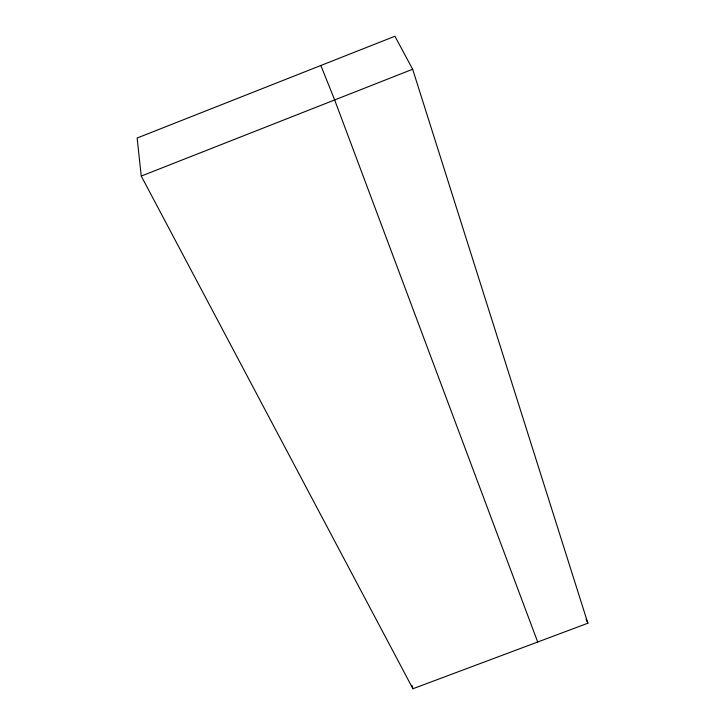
<?xml version="1.0" encoding="UTF-8"?>
<svg xmlns="http://www.w3.org/2000/svg" width="725" height="725" viewBox="0 0 725 725"><rect width="100%" height="100%" fill="white"/><g stroke="black" fill="none" stroke-linecap="round" stroke-linejoin="round"><path stroke-width="1.09" d="M141.248 176.075L412.661 69.247L587.866 623.21L412.915 688.75L141.248 176.075L137.134 138.031L394.917 36.25L412.661 69.247M586.099 619.159L587.866 623.21M320.849 65.495L334.651 99.95L537.687 642.006M412.008 685.478L412.915 688.75"/></g></svg>
